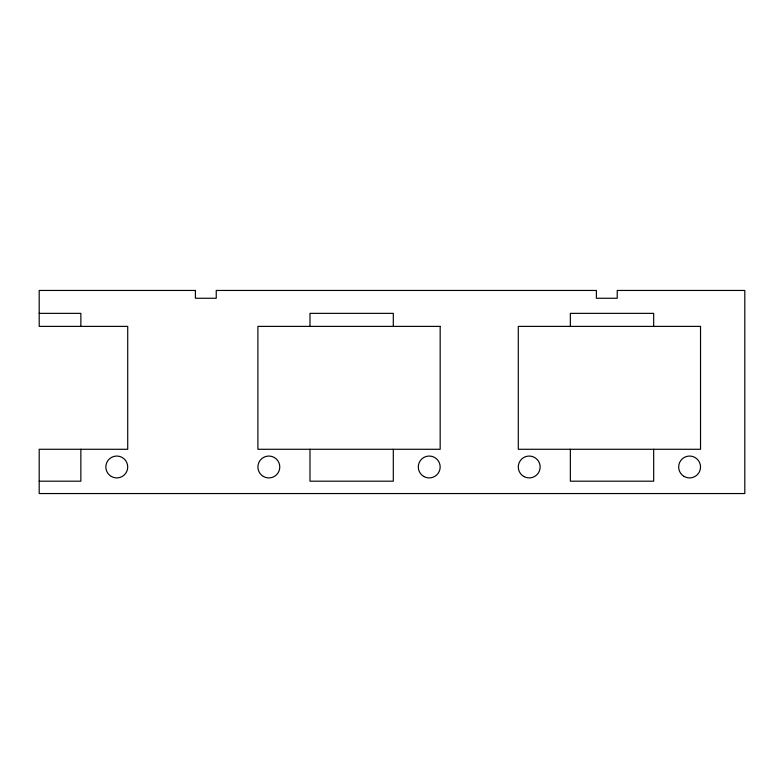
<?xml version="1.0" encoding="UTF-8"?>
<svg xmlns="http://www.w3.org/2000/svg" width="784" height="784" viewBox="0 0 784 784"><rect width="100%" height="100%" fill="white"/><g stroke="black" fill="none" stroke-linecap="round" stroke-linejoin="round"><path stroke-width="1.18" d="M39.2 313.365L80.86 313.365L80.86 326.389M39.2 481.19L80.86 481.19L80.86 449.281M653.67 326.389L653.67 313.365L570.35 313.365L570.35 326.389M653.67 449.281L653.67 481.19L570.35 481.19L570.35 449.281M393.303 326.389L393.303 313.365L309.984 313.365L309.984 326.389M393.303 449.281L393.303 481.19L309.984 481.19L309.984 449.281M195.422 290.452L39.2 290.452L39.2 326.389L127.723 326.389L127.723 449.281L39.2 449.281L39.2 493.548L744.8 493.548L744.8 290.452L617.224 290.452L617.224 298.263L596.389 298.263L596.389 290.452L216.247 290.452L216.247 298.263L195.422 298.263L195.422 290.452M440.167 326.389L257.907 326.389L257.907 449.281L440.167 449.281L440.167 326.389M700.533 326.389L518.283 326.389L518.283 449.281L700.533 449.281L700.533 326.389M111.318 476.456A10.937 10.937 0 0 0 127.723 466.99A10.937 10.937 0 0 0 111.318 457.513A10.937 10.937 0 0 0 111.318 476.456M263.375 476.456A10.937 10.937 0 0 0 279.78 466.99A10.937 10.937 0 0 0 263.375 457.513A10.937 10.937 0 0 0 263.375 476.456M423.762 476.456A10.937 10.937 0 0 0 440.167 466.99A10.937 10.937 0 0 0 423.762 457.513A10.937 10.937 0 0 0 423.762 476.456M523.751 476.456A10.937 10.937 0 0 0 540.147 466.99A10.937 10.937 0 0 0 523.751 457.513A10.937 10.937 0 0 0 523.751 476.456M684.138 476.456A10.937 10.937 0 0 0 700.533 466.99A10.937 10.937 0 0 0 684.138 457.513A10.937 10.937 0 0 0 684.138 476.456"/></g></svg>
